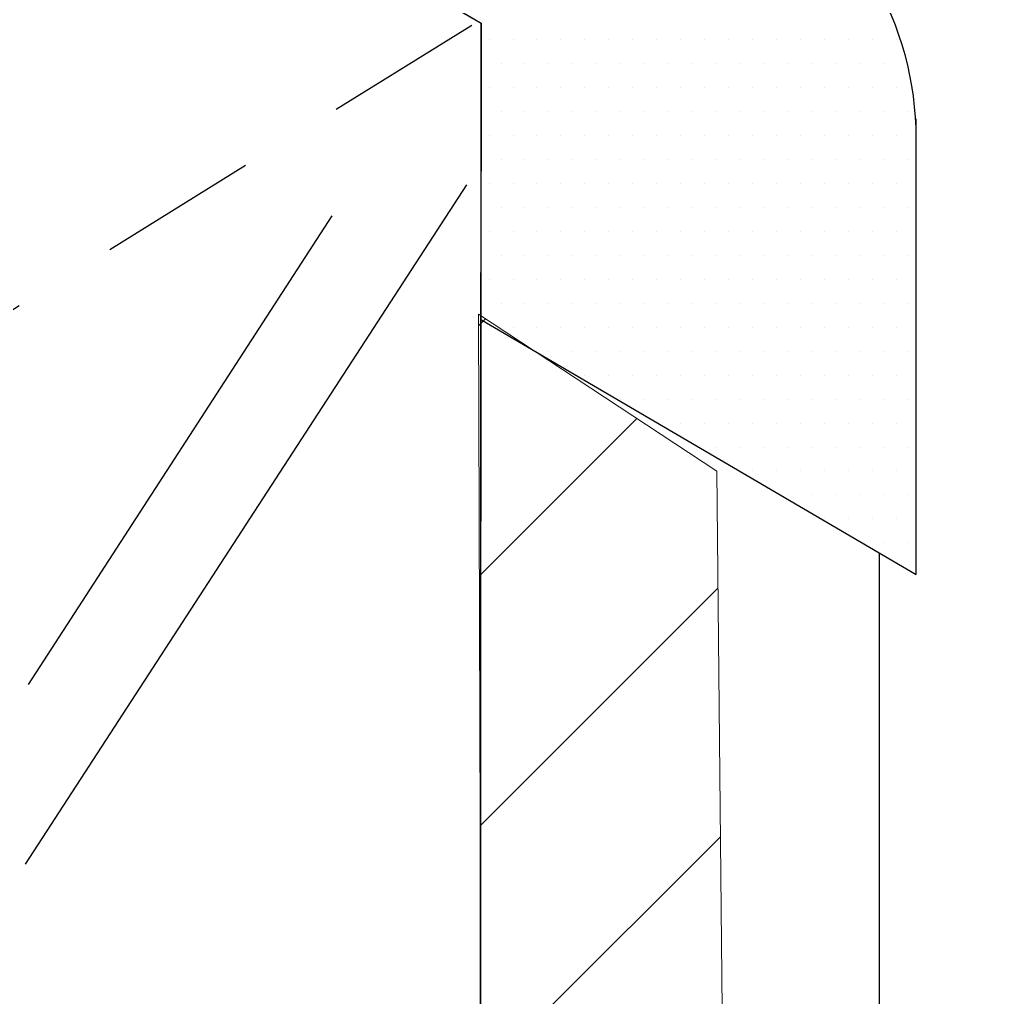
# Model space of a CAD drawing. Extents: x -1392 to 5791, y -3809 to 1722.
# Drawn here: x -163.6 to -108.5, y -1745.3 to -1690.2 of the extents above; entities that cross this region are included whole.
import ezdxf

# ---------------------------------------------------------------- set-up
doc = ezdxf.new("R2010")
doc.units = 0
doc.header["$MEASUREMENT"] = 0
doc.linetypes.add('AI-Linetype-69', pattern=[15, 9, -6])
for name, color, linetype, lineweight in [('.ATI-HATCH', 7, 'Continuous', 0), ('G-ANNO-TTLB', 7, 'Continuous', 0), ('Layer 12', 7, 'Continuous', 0), ('TYVEK', 7, 'Continuous', 0)]:
    doc.layers.add(name, color=color, linetype=linetype, lineweight=lineweight)

# ---------------------------------------------------------------- blocks, each defined once
blk = doc.blocks.new('Block_127')
at = {"layer": '.ATI-HATCH'}
blk.add_open_spline([(-220.153, -1658.718), (-220.153, -1658.718), (-220.153, -1642.018), (-220.153, -1642.018), (-220.153, -1642.018), (-137.561, -1690.421), (-137.561, -1690.421), (-137.561, -1690.421), (-137.566, -1707.121), (-137.566, -1707.121), (-137.566, -1707.121), (-113.039, -1721.492), (-113.039, -1721.492), (-113.039, -1721.492), (-113.039, -1696.927), (-113.039, -1696.927), (-113.039, -1690.467), (-116.501, -1684.502), (-122.11, -1681.297), (-122.11, -1681.297), (-231.51, -1618.519), (-231.51, -1618.519), (-235.827, -1616.052), (-241.325, -1617.552), (-243.792, -1621.868), (-244.569, -1623.228), (-244.977, -1624.768), (-244.977, -1626.334), (-244.977, -1626.334), (-244.977, -1644.169), (-244.977, -1644.169), (-244.977, -1644.169), (-220.123, -1658.735), (-220.123, -1658.735), (-220.123, -1658.735), (-220.153, -1658.718), (-220.153, -1658.718)], degree=3, knots=[0, 0, 0, 0, 1, 1, 1, 2, 2, 2, 3, 3, 3, 4, 4, 4, 5, 5, 5, 6, 6, 6, 7, 7, 7, 8, 8, 8, 9, 9, 9, 10, 10, 10, 11, 11, 11, 12, 12, 12, 12], dxfattribs=at)
at = {"layer": '.ATI-HATCH', "color": 8, "lineweight": 0, "true_color": 0x808080}
for points in [[(-137.109, -1691.358), (-137.109, -1691.358), (-137.109, -1691.358), (-137.109, -1691.358)], [(-135.758, -1691.358), (-135.758, -1691.358), (-135.758, -1691.358), (-135.758, -1691.358)], [(-134.408, -1691.358), (-134.408, -1691.358), (-134.408, -1691.358), (-134.408, -1691.358)], [(-133.058, -1691.358), (-133.058, -1691.358), (-133.058, -1691.358), (-133.058, -1691.358)], [(-131.708, -1691.358), (-131.708, -1691.358), (-131.708, -1691.358), (-131.708, -1691.358)], [(-130.358, -1691.358), (-130.358, -1691.358), (-130.358, -1691.358), (-130.358, -1691.358)], [(-129.007, -1691.358), (-129.007, -1691.358), (-129.007, -1691.358), (-129.007, -1691.358)], [(-127.657, -1691.358), (-127.657, -1691.358), (-127.657, -1691.358), (-127.657, -1691.358)], [(-126.307, -1691.358), (-126.307, -1691.358), (-126.307, -1691.358), (-126.307, -1691.358)], [(-124.957, -1691.358), (-124.957, -1691.358), (-124.957, -1691.358), (-124.957, -1691.358)], [(-123.607, -1691.358), (-123.607, -1691.358), (-123.607, -1691.358), (-123.607, -1691.358)], [(-122.256, -1691.358), (-122.256, -1691.358), (-122.256, -1691.358), (-122.256, -1691.358)], [(-120.906, -1691.358), (-120.906, -1691.358), (-120.906, -1691.358), (-120.906, -1691.358)], [(-119.556, -1691.358), (-119.556, -1691.358), (-119.556, -1691.358), (-119.556, -1691.358)], [(-118.206, -1691.358), (-118.206, -1691.358), (-118.206, -1691.358), (-118.206, -1691.358)], [(-116.856, -1691.358), (-116.856, -1691.358), (-116.856, -1691.358), (-116.856, -1691.358)], [(-115.505, -1691.358), (-115.505, -1691.358), (-115.505, -1691.358), (-115.505, -1691.358)], [(-114.155, -1691.358), (-114.155, -1691.358), (-114.155, -1691.358), (-114.155, -1691.358)], [(-136.434, -1692.708), (-136.434, -1692.708), (-136.434, -1692.708), (-136.434, -1692.708)], [(-135.083, -1692.708), (-135.083, -1692.708), (-135.083, -1692.708), (-135.083, -1692.708)], [(-133.733, -1692.708), (-133.733, -1692.708), (-133.733, -1692.708), (-133.733, -1692.708)], [(-132.383, -1692.708), (-132.383, -1692.708), (-132.383, -1692.708), (-132.383, -1692.708)], [(-131.033, -1692.708), (-131.033, -1692.708), (-131.033, -1692.708), (-131.033, -1692.708)], [(-129.683, -1692.708), (-129.683, -1692.708), (-129.683, -1692.708), (-129.683, -1692.708)], [(-128.332, -1692.708), (-128.332, -1692.708), (-128.332, -1692.708), (-128.332, -1692.708)], [(-126.982, -1692.708), (-126.982, -1692.708), (-126.982, -1692.708), (-126.982, -1692.708)], [(-125.632, -1692.708), (-125.632, -1692.708), (-125.632, -1692.708), (-125.632, -1692.708)], [(-124.282, -1692.708), (-124.282, -1692.708), (-124.282, -1692.708), (-124.282, -1692.708)], [(-122.932, -1692.708), (-122.932, -1692.708), (-122.932, -1692.708), (-122.932, -1692.708)], [(-121.581, -1692.708), (-121.581, -1692.708), (-121.581, -1692.708), (-121.581, -1692.708)], [(-120.231, -1692.708), (-120.231, -1692.708), (-120.231, -1692.708), (-120.231, -1692.708)], [(-118.881, -1692.708), (-118.881, -1692.708), (-118.881, -1692.708), (-118.881, -1692.708)], [(-117.531, -1692.708), (-117.531, -1692.708), (-117.531, -1692.708), (-117.531, -1692.708)], [(-116.181, -1692.708), (-116.181, -1692.708), (-116.181, -1692.708), (-116.181, -1692.708)], [(-114.83, -1692.708), (-114.83, -1692.708), (-114.83, -1692.708), (-114.83, -1692.708)], [(-137.109, -1694.058), (-137.109, -1694.058), (-137.109, -1694.058), (-137.109, -1694.058)], [(-135.758, -1694.058), (-135.758, -1694.058), (-135.758, -1694.058), (-135.758, -1694.058)], [(-134.408, -1694.058), (-134.408, -1694.058), (-134.408, -1694.058), (-134.408, -1694.058)], [(-133.058, -1694.058), (-133.058, -1694.058), (-133.058, -1694.058), (-133.058, -1694.058)], [(-131.708, -1694.058), (-131.708, -1694.058), (-131.708, -1694.058), (-131.708, -1694.058)], [(-130.358, -1694.058), (-130.358, -1694.058), (-130.358, -1694.058), (-130.358, -1694.058)], [(-129.007, -1694.058), (-129.007, -1694.058), (-129.007, -1694.058), (-129.007, -1694.058)], [(-127.657, -1694.058), (-127.657, -1694.058), (-127.657, -1694.058), (-127.657, -1694.058)], [(-126.307, -1694.058), (-126.307, -1694.058), (-126.307, -1694.058), (-126.307, -1694.058)], [(-124.957, -1694.058), (-124.957, -1694.058), (-124.957, -1694.058), (-124.957, -1694.058)], [(-123.607, -1694.058), (-123.607, -1694.058), (-123.607, -1694.058), (-123.607, -1694.058)], [(-122.256, -1694.058), (-122.256, -1694.058), (-122.256, -1694.058), (-122.256, -1694.058)], [(-120.906, -1694.058), (-120.906, -1694.058), (-120.906, -1694.058), (-120.906, -1694.058)], [(-119.556, -1694.058), (-119.556, -1694.058), (-119.556, -1694.058), (-119.556, -1694.058)], [(-118.206, -1694.058), (-118.206, -1694.058), (-118.206, -1694.058), (-118.206, -1694.058)], [(-116.856, -1694.058), (-116.856, -1694.058), (-116.856, -1694.058), (-116.856, -1694.058)], [(-115.505, -1694.058), (-115.505, -1694.058), (-115.505, -1694.058), (-115.505, -1694.058)], [(-114.155, -1694.058), (-114.155, -1694.058), (-114.155, -1694.058), (-114.155, -1694.058)], [(-136.434, -1695.409), (-136.434, -1695.409), (-136.434, -1695.409), (-136.434, -1695.409)], [(-135.083, -1695.409), (-135.083, -1695.409), (-135.083, -1695.409), (-135.083, -1695.409)], [(-133.733, -1695.409), (-133.733, -1695.409), (-133.733, -1695.409), (-133.733, -1695.409)], [(-132.383, -1695.409), (-132.383, -1695.409), (-132.383, -1695.409), (-132.383, -1695.409)], [(-131.033, -1695.409), (-131.033, -1695.409), (-131.033, -1695.409), (-131.033, -1695.409)], [(-129.683, -1695.409), (-129.683, -1695.409), (-129.683, -1695.409), (-129.683, -1695.409)], [(-128.332, -1695.409), (-128.332, -1695.409), (-128.332, -1695.409), (-128.332, -1695.409)], [(-126.982, -1695.409), (-126.982, -1695.409), (-126.982, -1695.409), (-126.982, -1695.409)], [(-125.632, -1695.409), (-125.632, -1695.409), (-125.632, -1695.409), (-125.632, -1695.409)], [(-124.282, -1695.409), (-124.282, -1695.409), (-124.282, -1695.409), (-124.282, -1695.409)], [(-122.932, -1695.409), (-122.932, -1695.409), (-122.932, -1695.409), (-122.932, -1695.409)], [(-121.581, -1695.409), (-121.581, -1695.409), (-121.581, -1695.409), (-121.581, -1695.409)], [(-120.231, -1695.409), (-120.231, -1695.409), (-120.231, -1695.409), (-120.231, -1695.409)], [(-118.881, -1695.409), (-118.881, -1695.409), (-118.881, -1695.409), (-118.881, -1695.409)], [(-117.531, -1695.409), (-117.531, -1695.409), (-117.531, -1695.409), (-117.531, -1695.409)], [(-116.181, -1695.409), (-116.181, -1695.409), (-116.181, -1695.409), (-116.181, -1695.409)], [(-114.83, -1695.409), (-114.83, -1695.409), (-114.83, -1695.409), (-114.83, -1695.409)], [(-113.48, -1695.409), (-113.48, -1695.409), (-113.48, -1695.409), (-113.48, -1695.409)], [(-137.109, -1696.759), (-137.109, -1696.759), (-137.109, -1696.759), (-137.109, -1696.759)], [(-135.758, -1696.759), (-135.758, -1696.759), (-135.758, -1696.759), (-135.758, -1696.759)], [(-134.408, -1696.759), (-134.408, -1696.759), (-134.408, -1696.759), (-134.408, -1696.759)], [(-133.058, -1696.759), (-133.058, -1696.759), (-133.058, -1696.759), (-133.058, -1696.759)], [(-131.708, -1696.759), (-131.708, -1696.759), (-131.708, -1696.759), (-131.708, -1696.759)], [(-130.358, -1696.759), (-130.358, -1696.759), (-130.358, -1696.759), (-130.358, -1696.759)], [(-129.007, -1696.759), (-129.007, -1696.759), (-129.007, -1696.759), (-129.007, -1696.759)], [(-127.657, -1696.759), (-127.657, -1696.759), (-127.657, -1696.759), (-127.657, -1696.759)], [(-126.307, -1696.759), (-126.307, -1696.759), (-126.307, -1696.759), (-126.307, -1696.759)], [(-124.957, -1696.759), (-124.957, -1696.759), (-124.957, -1696.759), (-124.957, -1696.759)], [(-123.607, -1696.759), (-123.607, -1696.759), (-123.607, -1696.759), (-123.607, -1696.759)], [(-122.256, -1696.759), (-122.256, -1696.759), (-122.256, -1696.759), (-122.256, -1696.759)], [(-120.906, -1696.759), (-120.906, -1696.759), (-120.906, -1696.759), (-120.906, -1696.759)], [(-119.556, -1696.759), (-119.556, -1696.759), (-119.556, -1696.759), (-119.556, -1696.759)], [(-118.206, -1696.759), (-118.206, -1696.759), (-118.206, -1696.759), (-118.206, -1696.759)], [(-116.856, -1696.759), (-116.856, -1696.759), (-116.856, -1696.759), (-116.856, -1696.759)], [(-115.505, -1696.759), (-115.505, -1696.759), (-115.505, -1696.759), (-115.505, -1696.759)], [(-114.155, -1696.759), (-114.155, -1696.759), (-114.155, -1696.759), (-114.155, -1696.759)], [(-136.434, -1698.109), (-136.434, -1698.109), (-136.434, -1698.109), (-136.434, -1698.109)], [(-135.083, -1698.109), (-135.083, -1698.109), (-135.083, -1698.109), (-135.083, -1698.109)], [(-133.733, -1698.109), (-133.733, -1698.109), (-133.733, -1698.109), (-133.733, -1698.109)], [(-132.383, -1698.109), (-132.383, -1698.109), (-132.383, -1698.109), (-132.383, -1698.109)], [(-131.033, -1698.109), (-131.033, -1698.109), (-131.033, -1698.109), (-131.033, -1698.109)], [(-129.683, -1698.109), (-129.683, -1698.109), (-129.683, -1698.109), (-129.683, -1698.109)], [(-128.332, -1698.109), (-128.332, -1698.109), (-128.332, -1698.109), (-128.332, -1698.109)], [(-126.982, -1698.109), (-126.982, -1698.109), (-126.982, -1698.109), (-126.982, -1698.109)], [(-125.632, -1698.109), (-125.632, -1698.109), (-125.632, -1698.109), (-125.632, -1698.109)], [(-124.282, -1698.109), (-124.282, -1698.109), (-124.282, -1698.109), (-124.282, -1698.109)], [(-122.932, -1698.109), (-122.932, -1698.109), (-122.932, -1698.109), (-122.932, -1698.109)], [(-121.581, -1698.109), (-121.581, -1698.109), (-121.581, -1698.109), (-121.581, -1698.109)], [(-120.231, -1698.109), (-120.231, -1698.109), (-120.231, -1698.109), (-120.231, -1698.109)], [(-118.881, -1698.109), (-118.881, -1698.109), (-118.881, -1698.109), (-118.881, -1698.109)], [(-117.531, -1698.109), (-117.531, -1698.109), (-117.531, -1698.109), (-117.531, -1698.109)], [(-116.181, -1698.109), (-116.181, -1698.109), (-116.181, -1698.109), (-116.181, -1698.109)], [(-114.83, -1698.109), (-114.83, -1698.109), (-114.83, -1698.109), (-114.83, -1698.109)], [(-113.48, -1698.109), (-113.48, -1698.109), (-113.48, -1698.109), (-113.48, -1698.109)], [(-137.109, -1699.459), (-137.109, -1699.459), (-137.109, -1699.459), (-137.109, -1699.459)], [(-135.758, -1699.459), (-135.758, -1699.459), (-135.758, -1699.459), (-135.758, -1699.459)], [(-134.408, -1699.459), (-134.408, -1699.459), (-134.408, -1699.459), (-134.408, -1699.459)], [(-133.058, -1699.459), (-133.058, -1699.459), (-133.058, -1699.459), (-133.058, -1699.459)], [(-131.708, -1699.459), (-131.708, -1699.459), (-131.708, -1699.459), (-131.708, -1699.459)], [(-130.358, -1699.459), (-130.358, -1699.459), (-130.358, -1699.459), (-130.358, -1699.459)], [(-129.007, -1699.459), (-129.007, -1699.459), (-129.007, -1699.459), (-129.007, -1699.459)], [(-127.657, -1699.459), (-127.657, -1699.459), (-127.657, -1699.459), (-127.657, -1699.459)], [(-126.307, -1699.459), (-126.307, -1699.459), (-126.307, -1699.459), (-126.307, -1699.459)], [(-124.957, -1699.459), (-124.957, -1699.459), (-124.957, -1699.459), (-124.957, -1699.459)], [(-123.607, -1699.459), (-123.607, -1699.459), (-123.607, -1699.459), (-123.607, -1699.459)], [(-122.256, -1699.459), (-122.256, -1699.459), (-122.256, -1699.459), (-122.256, -1699.459)], [(-120.906, -1699.459), (-120.906, -1699.459), (-120.906, -1699.459), (-120.906, -1699.459)], [(-119.556, -1699.459), (-119.556, -1699.459), (-119.556, -1699.459), (-119.556, -1699.459)], [(-118.206, -1699.459), (-118.206, -1699.459), (-118.206, -1699.459), (-118.206, -1699.459)], [(-116.856, -1699.459), (-116.856, -1699.459), (-116.856, -1699.459), (-116.856, -1699.459)], [(-115.505, -1699.459), (-115.505, -1699.459), (-115.505, -1699.459), (-115.505, -1699.459)], [(-114.155, -1699.459), (-114.155, -1699.459), (-114.155, -1699.459), (-114.155, -1699.459)], [(-136.434, -1700.809), (-136.434, -1700.809), (-136.434, -1700.809), (-136.434, -1700.809)], [(-135.083, -1700.809), (-135.083, -1700.809), (-135.083, -1700.809), (-135.083, -1700.809)], [(-133.733, -1700.809), (-133.733, -1700.809), (-133.733, -1700.809), (-133.733, -1700.809)], [(-132.383, -1700.809), (-132.383, -1700.809), (-132.383, -1700.809), (-132.383, -1700.809)], [(-131.033, -1700.809), (-131.033, -1700.809), (-131.033, -1700.809), (-131.033, -1700.809)], [(-129.683, -1700.809), (-129.683, -1700.809), (-129.683, -1700.809), (-129.683, -1700.809)], [(-128.332, -1700.809), (-128.332, -1700.809), (-128.332, -1700.809), (-128.332, -1700.809)], [(-126.982, -1700.809), (-126.982, -1700.809), (-126.982, -1700.809), (-126.982, -1700.809)], [(-125.632, -1700.809), (-125.632, -1700.809), (-125.632, -1700.809), (-125.632, -1700.809)], [(-124.282, -1700.809), (-124.282, -1700.809), (-124.282, -1700.809), (-124.282, -1700.809)], [(-122.932, -1700.809), (-122.932, -1700.809), (-122.932, -1700.809), (-122.932, -1700.809)], [(-121.581, -1700.809), (-121.581, -1700.809), (-121.581, -1700.809), (-121.581, -1700.809)], [(-120.231, -1700.809), (-120.231, -1700.809), (-120.231, -1700.809), (-120.231, -1700.809)], [(-118.881, -1700.809), (-118.881, -1700.809), (-118.881, -1700.809), (-118.881, -1700.809)], [(-117.531, -1700.809), (-117.531, -1700.809), (-117.531, -1700.809), (-117.531, -1700.809)], [(-116.181, -1700.809), (-116.181, -1700.809), (-116.181, -1700.809), (-116.181, -1700.809)], [(-114.83, -1700.809), (-114.83, -1700.809), (-114.83, -1700.809), (-114.83, -1700.809)], [(-113.48, -1700.809), (-113.48, -1700.809), (-113.48, -1700.809), (-113.48, -1700.809)], [(-137.109, -1702.16), (-137.109, -1702.16), (-137.109, -1702.16), (-137.109, -1702.16)], [(-135.758, -1702.16), (-135.758, -1702.16), (-135.758, -1702.16), (-135.758, -1702.16)], [(-134.408, -1702.16), (-134.408, -1702.16), (-134.408, -1702.16), (-134.408, -1702.16)], [(-133.058, -1702.16), (-133.058, -1702.16), (-133.058, -1702.16), (-133.058, -1702.16)], [(-131.708, -1702.16), (-131.708, -1702.16), (-131.708, -1702.16), (-131.708, -1702.16)], [(-130.358, -1702.16), (-130.358, -1702.16), (-130.358, -1702.16), (-130.358, -1702.16)], [(-129.007, -1702.16), (-129.007, -1702.16), (-129.007, -1702.16), (-129.007, -1702.16)], [(-127.657, -1702.16), (-127.657, -1702.16), (-127.657, -1702.16), (-127.657, -1702.16)], [(-126.307, -1702.16), (-126.307, -1702.16), (-126.307, -1702.16), (-126.307, -1702.16)], [(-124.957, -1702.16), (-124.957, -1702.16), (-124.957, -1702.16), (-124.957, -1702.16)], [(-123.607, -1702.16), (-123.607, -1702.16), (-123.607, -1702.16), (-123.607, -1702.16)], [(-122.256, -1702.16), (-122.256, -1702.16), (-122.256, -1702.16), (-122.256, -1702.16)], [(-120.906, -1702.16), (-120.906, -1702.16), (-120.906, -1702.16), (-120.906, -1702.16)], [(-119.556, -1702.16), (-119.556, -1702.16), (-119.556, -1702.16), (-119.556, -1702.16)], [(-118.206, -1702.16), (-118.206, -1702.16), (-118.206, -1702.16), (-118.206, -1702.16)], [(-116.856, -1702.16), (-116.856, -1702.16), (-116.856, -1702.16), (-116.856, -1702.16)], [(-115.505, -1702.16), (-115.505, -1702.16), (-115.505, -1702.16), (-115.505, -1702.16)], [(-114.155, -1702.16), (-114.155, -1702.16), (-114.155, -1702.16), (-114.155, -1702.16)], [(-136.434, -1703.51), (-136.434, -1703.51), (-136.434, -1703.51), (-136.434, -1703.51)], [(-135.083, -1703.51), (-135.083, -1703.51), (-135.083, -1703.51), (-135.083, -1703.51)], [(-133.733, -1703.51), (-133.733, -1703.51), (-133.733, -1703.51), (-133.733, -1703.51)], [(-132.383, -1703.51), (-132.383, -1703.51), (-132.383, -1703.51), (-132.383, -1703.51)], [(-131.033, -1703.51), (-131.033, -1703.51), (-131.033, -1703.51), (-131.033, -1703.51)], [(-129.683, -1703.51), (-129.683, -1703.51), (-129.683, -1703.51), (-129.683, -1703.51)], [(-128.332, -1703.51), (-128.332, -1703.51), (-128.332, -1703.51), (-128.332, -1703.51)], [(-126.982, -1703.51), (-126.982, -1703.51), (-126.982, -1703.51), (-126.982, -1703.51)], [(-125.632, -1703.51), (-125.632, -1703.51), (-125.632, -1703.51), (-125.632, -1703.51)], [(-124.282, -1703.51), (-124.282, -1703.51), (-124.282, -1703.51), (-124.282, -1703.51)], [(-122.932, -1703.51), (-122.932, -1703.51), (-122.932, -1703.51), (-122.932, -1703.51)], [(-121.581, -1703.51), (-121.581, -1703.51), (-121.581, -1703.51), (-121.581, -1703.51)], [(-120.231, -1703.51), (-120.231, -1703.51), (-120.231, -1703.51), (-120.231, -1703.51)], [(-118.881, -1703.51), (-118.881, -1703.51), (-118.881, -1703.51), (-118.881, -1703.51)], [(-117.531, -1703.51), (-117.531, -1703.51), (-117.531, -1703.51), (-117.531, -1703.51)], [(-116.181, -1703.51), (-116.181, -1703.51), (-116.181, -1703.51), (-116.181, -1703.51)], [(-114.83, -1703.51), (-114.83, -1703.51), (-114.83, -1703.51), (-114.83, -1703.51)], [(-113.48, -1703.51), (-113.48, -1703.51), (-113.48, -1703.51), (-113.48, -1703.51)], [(-137.109, -1704.86), (-137.109, -1704.86), (-137.109, -1704.86), (-137.109, -1704.86)], [(-135.758, -1704.86), (-135.758, -1704.86), (-135.758, -1704.86), (-135.758, -1704.86)], [(-134.408, -1704.86), (-134.408, -1704.86), (-134.408, -1704.86), (-134.408, -1704.86)], [(-133.058, -1704.86), (-133.058, -1704.86), (-133.058, -1704.86), (-133.058, -1704.86)], [(-131.708, -1704.86), (-131.708, -1704.86), (-131.708, -1704.86), (-131.708, -1704.86)], [(-130.358, -1704.86), (-130.358, -1704.86), (-130.358, -1704.86), (-130.358, -1704.86)], [(-129.007, -1704.86), (-129.007, -1704.86), (-129.007, -1704.86), (-129.007, -1704.86)], [(-127.657, -1704.86), (-127.657, -1704.86), (-127.657, -1704.86), (-127.657, -1704.86)], [(-126.307, -1704.86), (-126.307, -1704.86), (-126.307, -1704.86), (-126.307, -1704.86)], [(-124.957, -1704.86), (-124.957, -1704.86), (-124.957, -1704.86), (-124.957, -1704.86)], [(-123.607, -1704.86), (-123.607, -1704.86), (-123.607, -1704.86), (-123.607, -1704.86)], [(-122.256, -1704.86), (-122.256, -1704.86), (-122.256, -1704.86), (-122.256, -1704.86)], [(-120.906, -1704.86), (-120.906, -1704.86), (-120.906, -1704.86), (-120.906, -1704.86)], [(-119.556, -1704.86), (-119.556, -1704.86), (-119.556, -1704.86), (-119.556, -1704.86)], [(-118.206, -1704.86), (-118.206, -1704.86), (-118.206, -1704.86), (-118.206, -1704.86)], [(-116.856, -1704.86), (-116.856, -1704.86), (-116.856, -1704.86), (-116.856, -1704.86)], [(-115.505, -1704.86), (-115.505, -1704.86), (-115.505, -1704.86), (-115.505, -1704.86)], [(-114.155, -1704.86), (-114.155, -1704.86), (-114.155, -1704.86), (-114.155, -1704.86)], [(-136.434, -1706.21), (-136.434, -1706.21), (-136.434, -1706.21), (-136.434, -1706.21)], [(-135.083, -1706.21), (-135.083, -1706.21), (-135.083, -1706.21), (-135.083, -1706.21)], [(-133.733, -1706.21), (-133.733, -1706.21), (-133.733, -1706.21), (-133.733, -1706.21)], [(-132.383, -1706.21), (-132.383, -1706.21), (-132.383, -1706.21), (-132.383, -1706.21)], [(-131.033, -1706.21), (-131.033, -1706.21), (-131.033, -1706.21), (-131.033, -1706.21)], [(-129.683, -1706.21), (-129.683, -1706.21), (-129.683, -1706.21), (-129.683, -1706.21)], [(-128.332, -1706.21), (-128.332, -1706.21), (-128.332, -1706.21), (-128.332, -1706.21)], [(-126.982, -1706.21), (-126.982, -1706.21), (-126.982, -1706.21), (-126.982, -1706.21)], [(-125.632, -1706.21), (-125.632, -1706.21), (-125.632, -1706.21), (-125.632, -1706.21)], [(-124.282, -1706.21), (-124.282, -1706.21), (-124.282, -1706.21), (-124.282, -1706.21)], [(-122.932, -1706.21), (-122.932, -1706.21), (-122.932, -1706.21), (-122.932, -1706.21)], [(-121.581, -1706.21), (-121.581, -1706.21), (-121.581, -1706.21), (-121.581, -1706.21)], [(-120.231, -1706.21), (-120.231, -1706.21), (-120.231, -1706.21), (-120.231, -1706.21)], [(-118.881, -1706.21), (-118.881, -1706.21), (-118.881, -1706.21), (-118.881, -1706.21)], [(-117.531, -1706.21), (-117.531, -1706.21), (-117.531, -1706.21), (-117.531, -1706.21)], [(-116.181, -1706.21), (-116.181, -1706.21), (-116.181, -1706.21), (-116.181, -1706.21)], [(-114.83, -1706.21), (-114.83, -1706.21), (-114.83, -1706.21), (-114.83, -1706.21)], [(-113.48, -1706.21), (-113.48, -1706.21), (-113.48, -1706.21), (-113.48, -1706.21)], [(-135.758, -1707.56), (-135.758, -1707.56), (-135.758, -1707.56), (-135.758, -1707.56)], [(-134.408, -1707.56), (-134.408, -1707.56), (-134.408, -1707.56), (-134.408, -1707.56)], [(-133.058, -1707.56), (-133.058, -1707.56), (-133.058, -1707.56), (-133.058, -1707.56)], [(-131.708, -1707.56), (-131.708, -1707.56), (-131.708, -1707.56), (-131.708, -1707.56)], [(-130.358, -1707.56), (-130.358, -1707.56), (-130.358, -1707.56), (-130.358, -1707.56)], [(-129.007, -1707.56), (-129.007, -1707.56), (-129.007, -1707.56), (-129.007, -1707.56)], [(-127.657, -1707.56), (-127.657, -1707.56), (-127.657, -1707.56), (-127.657, -1707.56)], [(-126.307, -1707.56), (-126.307, -1707.56), (-126.307, -1707.56), (-126.307, -1707.56)], [(-124.957, -1707.56), (-124.957, -1707.56), (-124.957, -1707.56), (-124.957, -1707.56)], [(-123.607, -1707.56), (-123.607, -1707.56), (-123.607, -1707.56), (-123.607, -1707.56)], [(-122.256, -1707.56), (-122.256, -1707.56), (-122.256, -1707.56), (-122.256, -1707.56)], [(-120.906, -1707.56), (-120.906, -1707.56), (-120.906, -1707.56), (-120.906, -1707.56)], [(-119.556, -1707.56), (-119.556, -1707.56), (-119.556, -1707.56), (-119.556, -1707.56)], [(-118.206, -1707.56), (-118.206, -1707.56), (-118.206, -1707.56), (-118.206, -1707.56)], [(-116.856, -1707.56), (-116.856, -1707.56), (-116.856, -1707.56), (-116.856, -1707.56)], [(-115.505, -1707.56), (-115.505, -1707.56), (-115.505, -1707.56), (-115.505, -1707.56)], [(-114.155, -1707.56), (-114.155, -1707.56), (-114.155, -1707.56), (-114.155, -1707.56)], [(-133.733, -1708.911), (-133.733, -1708.911), (-133.733, -1708.911), (-133.733, -1708.911)], [(-132.383, -1708.911), (-132.383, -1708.911), (-132.383, -1708.911), (-132.383, -1708.911)], [(-131.033, -1708.911), (-131.033, -1708.911), (-131.033, -1708.911), (-131.033, -1708.911)], [(-129.683, -1708.911), (-129.683, -1708.911), (-129.683, -1708.911), (-129.683, -1708.911)], [(-128.332, -1708.911), (-128.332, -1708.911), (-128.332, -1708.911), (-128.332, -1708.911)], [(-126.982, -1708.911), (-126.982, -1708.911), (-126.982, -1708.911), (-126.982, -1708.911)], [(-125.632, -1708.911), (-125.632, -1708.911), (-125.632, -1708.911), (-125.632, -1708.911)], [(-124.282, -1708.911), (-124.282, -1708.911), (-124.282, -1708.911), (-124.282, -1708.911)], [(-122.932, -1708.911), (-122.932, -1708.911), (-122.932, -1708.911), (-122.932, -1708.911)], [(-121.581, -1708.911), (-121.581, -1708.911), (-121.581, -1708.911), (-121.581, -1708.911)], [(-120.231, -1708.911), (-120.231, -1708.911), (-120.231, -1708.911), (-120.231, -1708.911)], [(-118.881, -1708.911), (-118.881, -1708.911), (-118.881, -1708.911), (-118.881, -1708.911)], [(-117.531, -1708.911), (-117.531, -1708.911), (-117.531, -1708.911), (-117.531, -1708.911)], [(-116.181, -1708.911), (-116.181, -1708.911), (-116.181, -1708.911), (-116.181, -1708.911)], [(-114.83, -1708.911), (-114.83, -1708.911), (-114.83, -1708.911), (-114.83, -1708.911)], [(-113.48, -1708.911), (-113.48, -1708.911), (-113.48, -1708.911), (-113.48, -1708.911)], [(-131.708, -1710.261), (-131.708, -1710.261), (-131.708, -1710.261), (-131.708, -1710.261)], [(-130.358, -1710.261), (-130.358, -1710.261), (-130.358, -1710.261), (-130.358, -1710.261)], [(-129.007, -1710.261), (-129.007, -1710.261), (-129.007, -1710.261), (-129.007, -1710.261)], [(-127.657, -1710.261), (-127.657, -1710.261), (-127.657, -1710.261), (-127.657, -1710.261)], [(-126.307, -1710.261), (-126.307, -1710.261), (-126.307, -1710.261), (-126.307, -1710.261)], [(-124.957, -1710.261), (-124.957, -1710.261), (-124.957, -1710.261), (-124.957, -1710.261)], [(-123.607, -1710.261), (-123.607, -1710.261), (-123.607, -1710.261), (-123.607, -1710.261)], [(-122.256, -1710.261), (-122.256, -1710.261), (-122.256, -1710.261), (-122.256, -1710.261)], [(-120.906, -1710.261), (-120.906, -1710.261), (-120.906, -1710.261), (-120.906, -1710.261)], [(-119.556, -1710.261), (-119.556, -1710.261), (-119.556, -1710.261), (-119.556, -1710.261)], [(-118.206, -1710.261), (-118.206, -1710.261), (-118.206, -1710.261), (-118.206, -1710.261)], [(-116.856, -1710.261), (-116.856, -1710.261), (-116.856, -1710.261), (-116.856, -1710.261)], [(-115.505, -1710.261), (-115.505, -1710.261), (-115.505, -1710.261), (-115.505, -1710.261)], [(-114.155, -1710.261), (-114.155, -1710.261), (-114.155, -1710.261), (-114.155, -1710.261)], [(-129.683, -1711.611), (-129.683, -1711.611), (-129.683, -1711.611), (-129.683, -1711.611)], [(-128.332, -1711.611), (-128.332, -1711.611), (-128.332, -1711.611), (-128.332, -1711.611)], [(-126.982, -1711.611), (-126.982, -1711.611), (-126.982, -1711.611), (-126.982, -1711.611)], [(-125.632, -1711.611), (-125.632, -1711.611), (-125.632, -1711.611), (-125.632, -1711.611)], [(-124.282, -1711.611), (-124.282, -1711.611), (-124.282, -1711.611), (-124.282, -1711.611)], [(-122.932, -1711.611), (-122.932, -1711.611), (-122.932, -1711.611), (-122.932, -1711.611)], [(-121.581, -1711.611), (-121.581, -1711.611), (-121.581, -1711.611), (-121.581, -1711.611)], [(-120.231, -1711.611), (-120.231, -1711.611), (-120.231, -1711.611), (-120.231, -1711.611)], [(-118.881, -1711.611), (-118.881, -1711.611), (-118.881, -1711.611), (-118.881, -1711.611)], [(-117.531, -1711.611), (-117.531, -1711.611), (-117.531, -1711.611), (-117.531, -1711.611)], [(-116.181, -1711.611), (-116.181, -1711.611), (-116.181, -1711.611), (-116.181, -1711.611)], [(-114.83, -1711.611), (-114.83, -1711.611), (-114.83, -1711.611), (-114.83, -1711.611)], [(-113.48, -1711.611), (-113.48, -1711.611), (-113.48, -1711.611), (-113.48, -1711.611)], [(-126.307, -1712.961), (-126.307, -1712.961), (-126.307, -1712.961), (-126.307, -1712.961)], [(-124.957, -1712.961), (-124.957, -1712.961), (-124.957, -1712.961), (-124.957, -1712.961)], [(-123.607, -1712.961), (-123.607, -1712.961), (-123.607, -1712.961), (-123.607, -1712.961)], [(-122.256, -1712.961), (-122.256, -1712.961), (-122.256, -1712.961), (-122.256, -1712.961)], [(-120.906, -1712.961), (-120.906, -1712.961), (-120.906, -1712.961), (-120.906, -1712.961)], [(-119.556, -1712.961), (-119.556, -1712.961), (-119.556, -1712.961), (-119.556, -1712.961)], [(-118.206, -1712.961), (-118.206, -1712.961), (-118.206, -1712.961), (-118.206, -1712.961)], [(-116.856, -1712.961), (-116.856, -1712.961), (-116.856, -1712.961), (-116.856, -1712.961)], [(-115.505, -1712.961), (-115.505, -1712.961), (-115.505, -1712.961), (-115.505, -1712.961)], [(-114.155, -1712.961), (-114.155, -1712.961), (-114.155, -1712.961), (-114.155, -1712.961)], [(-124.282, -1714.311), (-124.282, -1714.311), (-124.282, -1714.311), (-124.282, -1714.311)], [(-122.932, -1714.311), (-122.932, -1714.311), (-122.932, -1714.311), (-122.932, -1714.311)], [(-121.581, -1714.311), (-121.581, -1714.311), (-121.581, -1714.311), (-121.581, -1714.311)], [(-120.231, -1714.311), (-120.231, -1714.311), (-120.231, -1714.311), (-120.231, -1714.311)], [(-118.881, -1714.311), (-118.881, -1714.311), (-118.881, -1714.311), (-118.881, -1714.311)], [(-117.531, -1714.311), (-117.531, -1714.311), (-117.531, -1714.311), (-117.531, -1714.311)], [(-116.181, -1714.311), (-116.181, -1714.311), (-116.181, -1714.311), (-116.181, -1714.311)], [(-114.83, -1714.311), (-114.83, -1714.311), (-114.83, -1714.311), (-114.83, -1714.311)], [(-113.48, -1714.311), (-113.48, -1714.311), (-113.48, -1714.311), (-113.48, -1714.311)], [(-122.256, -1715.662), (-122.256, -1715.662), (-122.256, -1715.662), (-122.256, -1715.662)], [(-120.906, -1715.662), (-120.906, -1715.662), (-120.906, -1715.662), (-120.906, -1715.662)], [(-119.556, -1715.662), (-119.556, -1715.662), (-119.556, -1715.662), (-119.556, -1715.662)], [(-118.206, -1715.662), (-118.206, -1715.662), (-118.206, -1715.662), (-118.206, -1715.662)], [(-116.856, -1715.662), (-116.856, -1715.662), (-116.856, -1715.662), (-116.856, -1715.662)], [(-115.505, -1715.662), (-115.505, -1715.662), (-115.505, -1715.662), (-115.505, -1715.662)], [(-114.155, -1715.662), (-114.155, -1715.662), (-114.155, -1715.662), (-114.155, -1715.662)], [(-120.231, -1717.012), (-120.231, -1717.012), (-120.231, -1717.012), (-120.231, -1717.012)], [(-118.881, -1717.012), (-118.881, -1717.012), (-118.881, -1717.012), (-118.881, -1717.012)], [(-117.531, -1717.012), (-117.531, -1717.012), (-117.531, -1717.012), (-117.531, -1717.012)], [(-116.181, -1717.012), (-116.181, -1717.012), (-116.181, -1717.012), (-116.181, -1717.012)], [(-114.83, -1717.012), (-114.83, -1717.012), (-114.83, -1717.012), (-114.83, -1717.012)], [(-113.48, -1717.012), (-113.48, -1717.012), (-113.48, -1717.012), (-113.48, -1717.012)], [(-118.206, -1718.362), (-118.206, -1718.362), (-118.206, -1718.362), (-118.206, -1718.362)], [(-116.856, -1718.362), (-116.856, -1718.362), (-116.856, -1718.362), (-116.856, -1718.362)], [(-115.505, -1718.362), (-115.505, -1718.362), (-115.505, -1718.362), (-115.505, -1718.362)], [(-114.155, -1718.362), (-114.155, -1718.362), (-114.155, -1718.362), (-114.155, -1718.362)], [(-114.83, -1719.712), (-114.83, -1719.712), (-114.83, -1719.712), (-114.83, -1719.712)], [(-113.48, -1719.712), (-113.48, -1719.712), (-113.48, -1719.712), (-113.48, -1719.712)]]:
    blk.add_open_spline(points, degree=3, dxfattribs=at)

msp = doc.modelspace()

# ---------------------------------------------------------------- hatches: boundary and pattern name
at = {"layer": 'G-ANNO-TTLB', "true_color": 0xff00ff, "transparency": 33554687}
h = msp.add_hatch(color=6, dxfattribs=at)
edge = h.paths.add_edge_path()
edge.add_spline(control_points=[(1773.018, -3692.604), (1773.018, -3692.604), (-1156.5, -3692.604), (-1156.5, -3692.604), (-1156.5, -3692.604), (-1156.5, -1235.604), (-1156.5, -1235.604), (-1156.5, -1235.604), (1773.018, -1235.604), (1773.018, -1235.604), (1773.018, -1235.604), (1773.018, -3692.604), (1773.018, -3692.604)], knot_values=[0, 0, 0, 0, 1, 1, 1, 2, 2, 2, 3, 3, 3, 4, 4, 4, 4], degree=3, periodic=0)
edge = h.paths.add_edge_path()
edge.add_spline(control_points=[(-1147.5, -1244.604), (-1147.5, -1244.604), (-1147.5, -3683.604), (-1147.5, -3683.604), (-1147.5, -3683.604), (1764.018, -3683.604), (1764.018, -3683.604), (1764.018, -3683.604), (1764.018, -1244.604), (1764.018, -1244.604), (1764.018, -1244.604), (-1147.5, -1244.604), (-1147.5, -1244.604)], knot_values=[0, 0, 0, 0, 1, 1, 1, 2, 2, 2, 3, 3, 3, 4, 4, 4, 4], degree=3, periodic=0)
edge.add_line((-1147.5, -1244.604), (-1147.5, -1244.604))
at = {"layer": 'Layer 12', "true_color": 0x000000, "transparency": 33554687}
h = msp.add_hatch(dxfattribs=at)
h.set_pattern_fill('_U', color=18, scale=10, angle=45, style=2, pattern_type=0)
h.set_pattern_definition([(45, (0, 0), (-7.071067, 7.07107), [])])
h.paths.add_polyline_path([(-137.192, -1861.911), (-122.755, -1869.409), (-124.28, -1715.673), (-137.7, -1706.813)])

# ---------------------------------------------------------------- linework, layer by layer
at = {"layer": 'G-ANNO-TTLB'}
for points in [[(1773.018, -3692.604), (1773.018, -3692.604), (-1156.5, -3692.604), (-1156.5, -3692.604), (-1156.5, -3692.604), (-1156.5, -1235.604), (-1156.5, -1235.604), (-1156.5, -1235.604), (1773.018, -1235.604), (1773.018, -1235.604), (1773.018, -1235.604), (1773.018, -3692.604), (1773.018, -3692.604)], [(-1147.5, -1244.604), (-1147.5, -1244.604), (-1147.5, -3683.604), (-1147.5, -3683.604), (-1147.5, -3683.604), (1764.018, -3683.604), (1764.018, -3683.604), (1764.018, -3683.604), (1764.018, -1244.604), (1764.018, -1244.604), (1764.018, -1244.604), (-1147.5, -1244.604), (-1147.5, -1244.604)]]:
    msp.add_open_spline(points, degree=3, knots=[0, 0, 0, 0, 1, 1, 1, 2, 2, 2, 3, 3, 3, 4, 4, 4, 4], dxfattribs=at)
at = {"layer": 'Layer 12', "color": 18, "linetype": 'AI-Linetype-69', "lineweight": 25, "true_color": 0x000000}
msp.add_line((-138.072, -1690.548), (-223.375, -1743.4), dxfattribs=at)
at = {"layer": 'Layer 12'}
msp.add_lwpolyline([(-137.192, -1861.911), (-122.755, -1869.409), (-124.28, -1715.673), (-137.7, -1706.813)], close=True, dxfattribs=at)
at = {"layer": 'TYVEK', "color": 18, "lineweight": 25, "true_color": 0x000000}
for p in [(-220.04, -1642.084), (-137.615, -1833.684), (-137.611, -1861.382)]:
    msp.add_line(p, (-137.561, -1690.421), dxfattribs=at)
at = {"layer": 'TYVEK', "color": 4, "lineweight": 25, "true_color": 0x00ffff}
for p, q in [((-137.611, -1861.382), (-137.561, -1690.421)), ((-137.566, -1707.121), (-113.039, -1721.492)), ((-115.121, -1720.272), (-115.121, -1869.013))]:
    msp.add_line(p, q, dxfattribs=at)
at = {"layer": 'TYVEK', "color": 1, "lineweight": 25, "true_color": 0xff0000}
msp.add_line((-113.039, -1721.492), (-113.039, -1695.816), dxfattribs=at)
at = {"layer": 'TYVEK', "color": 252, "lineweight": 25, "true_color": 0x848484}
for p, q in [((-138.374, -1699.525), (-163.251, -1737.825)), ((-145.961, -1701.278), (-163.066, -1727.697))]:
    msp.add_line(p, q, dxfattribs=at)
at = {"layer": 'TYVEK', "color": 4, "lineweight": 25, "true_color": 0x00ffff}
msp.add_lwpolyline([(-220.153, -1658.718), (-220.153, -1642.018), (-137.561, -1690.421), (-137.566, -1707.121)], dxfattribs=at)
msp.add_open_spline([(-113.039, -1721.492), (-113.039, -1721.492), (-113.039, -1696.927), (-113.039, -1696.927), (-113.039, -1690.467), (-116.501, -1684.502), (-122.11, -1681.297), (-122.11, -1681.297), (-231.51, -1618.519), (-231.51, -1618.519), (-235.827, -1616.052), (-241.325, -1617.552), (-243.792, -1621.868), (-244.569, -1623.228), (-244.977, -1624.768), (-244.977, -1626.334), (-244.977, -1626.334), (-244.977, -1644.169), (-244.977, -1644.169)], degree=3, knots=[0, 0, 0, 0, 1, 1, 1, 2, 2, 2, 3, 3, 3, 4, 4, 4, 5, 5, 5, 6, 6, 6, 6], dxfattribs=at)

# ---------------------------------------------------------------- block references
at = {"layer": '.ATI-HATCH'}
msp.add_blockref('Block_127', (0, 0), dxfattribs=at)

doc.saveas('drawing.dxf')
